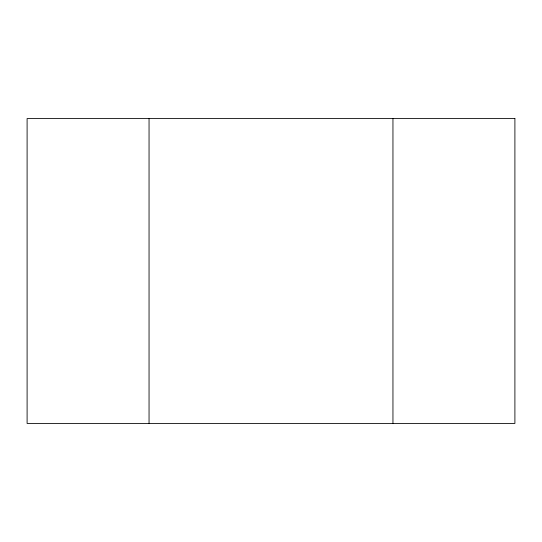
<?xml version="1.0" encoding="UTF-8"?>
<svg xmlns="http://www.w3.org/2000/svg" width="542" height="542" viewBox="0 0 542 542"><rect width="100%" height="100%" fill="white"/><g stroke="black" fill="none" stroke-linecap="round" stroke-linejoin="round"><path stroke-width="0.81" d="M392.95 118.562L392.95 423.438M149.05 118.562L149.05 423.438M514.9 118.562L27.1 118.562L27.1 423.438L514.9 423.438L514.9 118.562"/></g></svg>
